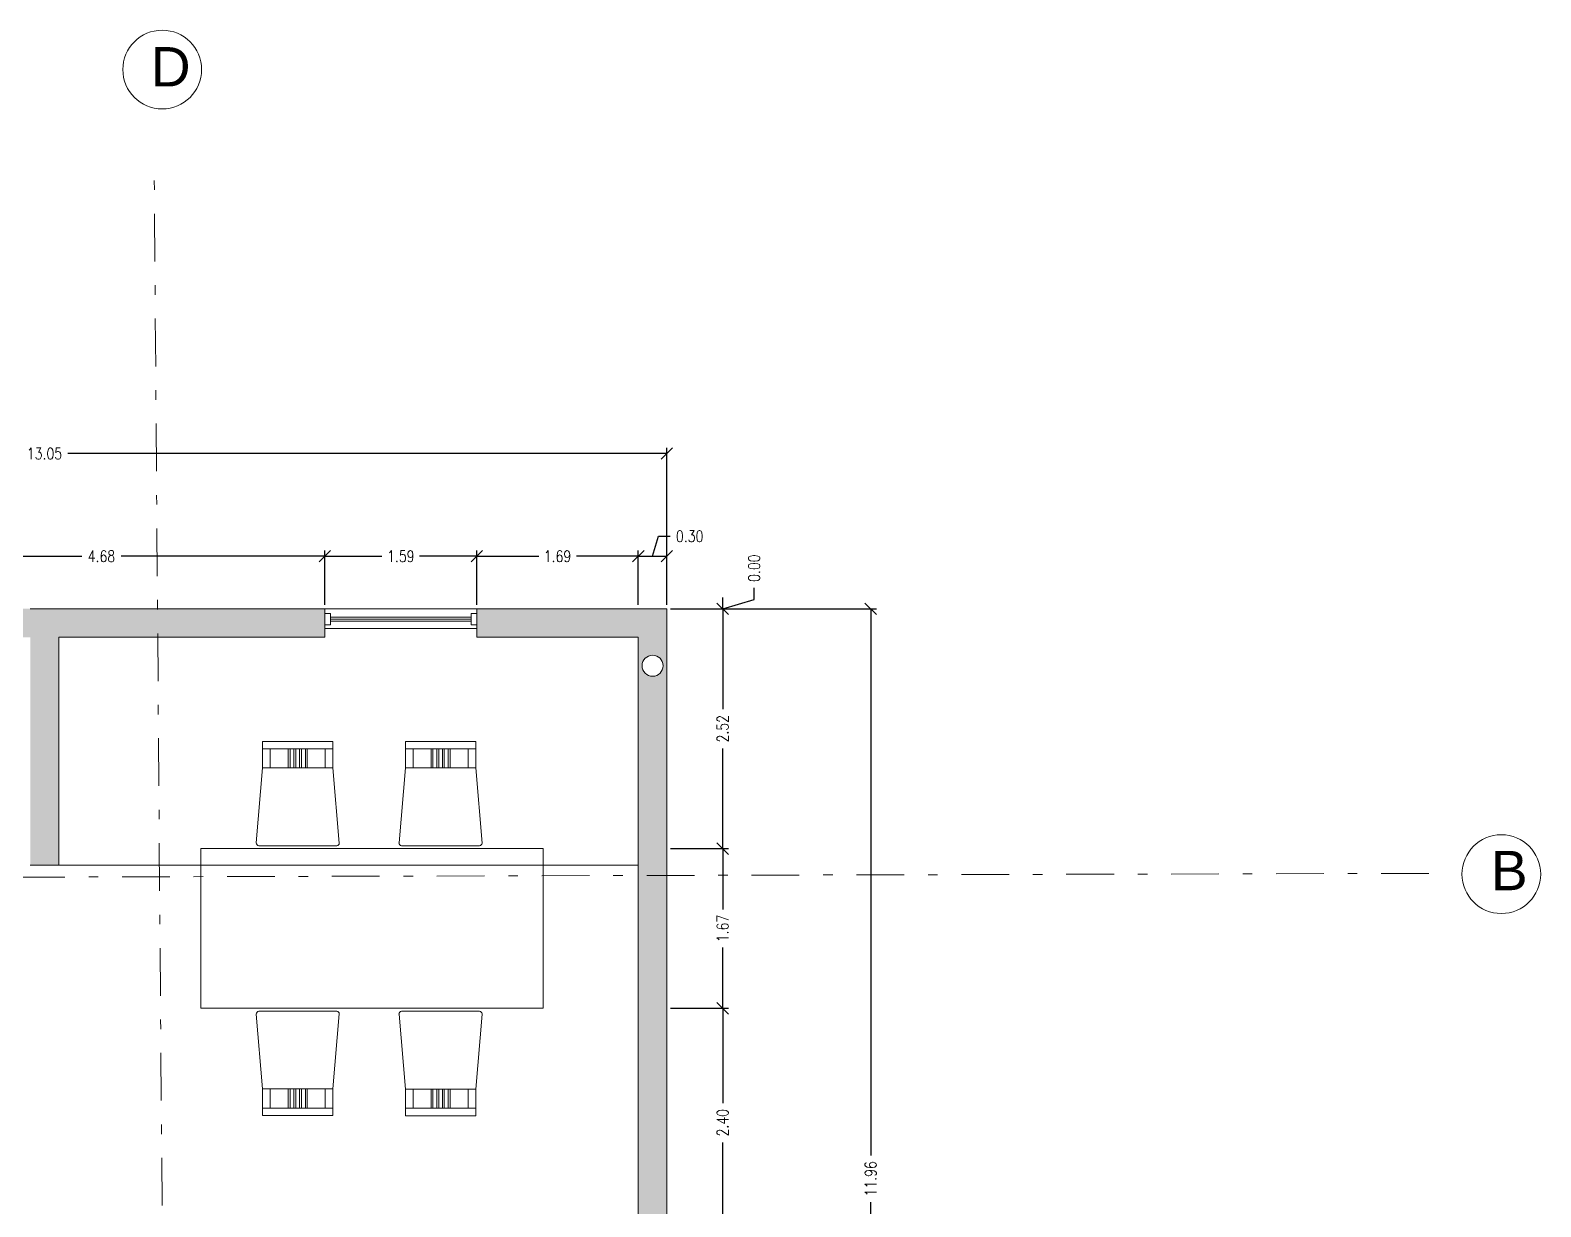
# Model space of a CAD drawing. Header units: inches. Extents: x 2.9 to 69.3, y 3.4 to 29.2.
# Drawn here: x 19.29 to 35.13, y 16.89 to 29.23 of the extents above; entities that cross this region are included whole.
import ezdxf

# ---------------------------------------------------------------- set-up
doc = ezdxf.new("R2010")
doc.units = ezdxf.units.IN
doc.header["$MEASUREMENT"] = 0
doc.linetypes.add('DASHDOT', pattern=[1, 0.5, -0.25, 0, -0.25])
doc.layers.get('DEFPOINTS').update_dxf_attribs({"color": 210})
for name, color, linetype, lineweight in [('A-ANNO-NOTE', 7, 'Continuous', 35), ('A-FLOR-LEVL', 7, 'Continuous', 35), ('A-GLAZ-FULL', 4, 'Continuous', 25), ('A-WALL-FULL-EXTR', 7, 'Continuous', 35)]:
    doc.layers.add(name, color=color, linetype=linetype, lineweight=lineweight)
doc.layers.add('A-ANNO-SCRN', color=30, linetype='Continuous')
doc.styles.add('E-ROMANS', font='romans.shx', dxfattribs={"width": 0.8})
doc.styles.get("Standard").update_dxf_attribs({"font": 'Arial.ttf'})
doc.dimstyles.new('E-0100_ARW_18', dxfattribs={"dimscale": 0.001, "dimtxt": 180, "dimasz": 180, "dimexe": 90, "dimexo": 60, "dimgap": 90, "dimtad": 0, "dimzin": 0, "dimdsep": 46, "dimtxsty": 'E-ROMANS', "dimblk": 'OPEN90', "dimcen": 90, "dimclrd": 256, "dimclre": 256, "dimclrt": 256, "dimadec": 0, "dimazin": 0, "dimtfac": 1, "dimtmove": 1, "dimatfit": 3, "dimldrblk": 'OPEN90', "dimfxl": 1, "dimtfill": 1, "dimtolj": 1, "dimtzin": 0, "dimarcsym": 0})

# ---------------------------------------------------------------- blocks, each defined once
blk = doc.blocks.new('_Oblique')
at = {"color": 0, "linetype": 'ByBlock', "lineweight": -2}
blk.add_line((-0.5, -0.5), (0.5, 0.5), dxfattribs=at)
blk = doc.blocks.new('*D100')
at = {"lineweight": -2, "transparency": 16777216}
for p, q in [((17.693, 23.201), (17.693, 23.772)), ((22.376, 23.201), (22.376, 23.772))]:
    blk.add_line(p, q, dxfattribs=at)
at = {"transparency": 16777216}
for p, q in [((17.693, 23.712), (19.828, 23.712)), ((22.376, 23.712), (20.241, 23.712))]:
    blk.add_line(p, q, dxfattribs=at)
at = {"layer": 'DEFPOINTS', "color": 0, "transparency": 16777216}
for p in [(22.376, 23.712), (17.693, 23.161), (22.376, 23.161)]:
    blk.add_point(p, dxfattribs=at)
at = {"transparency": 16777216, "xscale": 0.12, "yscale": 0.12, "zscale": 0.12, "rotation": 180}
blk.add_blockref('_Oblique', (17.693, 23.712), dxfattribs=at)
at = {"transparency": 16777216, "xscale": 0.12, "yscale": 0.12, "zscale": 0.12}
blk.add_blockref('_Oblique', (22.376, 23.712), dxfattribs=at)
at = {"transparency": 16777216, "insert": (20.034, 23.712), "char_height": 0.12, "attachment_point": 5, "style": 'E-ROMANS', "bg_fill": 3, "box_fill_scale": 1.25, "bg_fill_color": 256, "bg_fill_true_color": 13158600, "bg_fill_transparency": 0}
blk.add_mtext('\\A1;4.68', dxfattribs=at)
blk = doc.blocks.new('_Open90')
at = {"color": 0, "linetype": 'ByBlock', "lineweight": -2}
for p, q in [((0, 0), (-1, 0)), ((-0.5, 0.5), (0, 0)), ((0, 0), (-0.5, -0.5))]:
    blk.add_line(p, q, dxfattribs=at)
blk = doc.blocks.new('*D101')
at = {"lineweight": -2, "transparency": 16777216}
for p, q in [((22.376, 23.201), (22.376, 23.772)), ((23.97, 23.201), (23.97, 23.772))]:
    blk.add_line(p, q, dxfattribs=at)
at = {"transparency": 16777216}
for p, q in [((22.376, 23.712), (22.975, 23.712)), ((23.97, 23.712), (23.37, 23.712))]:
    blk.add_line(p, q, dxfattribs=at)
at = {"layer": 'DEFPOINTS', "color": 0, "transparency": 16777216}
for p in [(23.97, 23.712), (22.376, 23.161), (23.97, 23.161)]:
    blk.add_point(p, dxfattribs=at)
at = {"transparency": 16777216, "xscale": 0.12, "yscale": 0.12, "zscale": 0.12, "rotation": 180}
blk.add_blockref('_Oblique', (22.376, 23.712), dxfattribs=at)
at = {"transparency": 16777216, "xscale": 0.12, "yscale": 0.12, "zscale": 0.12}
blk.add_blockref('_Oblique', (23.97, 23.712), dxfattribs=at)
at = {"transparency": 16777216, "insert": (23.173, 23.712), "char_height": 0.12, "attachment_point": 5, "style": 'E-ROMANS', "bg_fill": 3, "box_fill_scale": 1.25, "bg_fill_color": 256, "bg_fill_true_color": 13158600, "bg_fill_transparency": 0}
blk.add_mtext('\\A1;1.59', dxfattribs=at)
blk = doc.blocks.new('*D102')
at = {"lineweight": -2, "transparency": 16777216}
for p, q in [((23.97, 23.201), (23.97, 23.772)), ((25.663, 23.201), (25.663, 23.772))]:
    blk.add_line(p, q, dxfattribs=at)
at = {"transparency": 16777216}
for p, q in [((23.97, 23.712), (24.619, 23.712)), ((25.663, 23.712), (25.014, 23.712))]:
    blk.add_line(p, q, dxfattribs=at)
at = {"layer": 'DEFPOINTS', "color": 0, "transparency": 16777216}
for p in [(25.663, 23.712), (23.97, 23.161), (25.663, 23.161)]:
    blk.add_point(p, dxfattribs=at)
at = {"transparency": 16777216, "xscale": 0.12, "yscale": 0.12, "zscale": 0.12, "rotation": 180}
blk.add_blockref('_Oblique', (23.97, 23.712), dxfattribs=at)
at = {"transparency": 16777216, "xscale": 0.12, "yscale": 0.12, "zscale": 0.12}
blk.add_blockref('_Oblique', (25.663, 23.712), dxfattribs=at)
at = {"transparency": 16777216, "insert": (24.816, 23.712), "char_height": 0.12, "attachment_point": 5, "style": 'E-ROMANS', "bg_fill": 3, "box_fill_scale": 1.25, "bg_fill_color": 256, "bg_fill_true_color": 13158600, "bg_fill_transparency": 0}
blk.add_mtext('\\A1;1.69', dxfattribs=at)
blk = doc.blocks.new('*D103')
at = {"transparency": 16777216}
for p, q in [((25.813, 23.712), (25.876, 23.922)), ((25.876, 23.922), (25.996, 23.922)), ((25.663, 23.712), (25.962, 23.712))]:
    blk.add_line(p, q, dxfattribs=at)
at = {"lineweight": -2, "transparency": 16777216}
for p, q in [((25.663, 23.201), (25.663, 23.772)), ((25.962, 23.201), (25.962, 23.772))]:
    blk.add_line(p, q, dxfattribs=at)
at = {"layer": 'DEFPOINTS', "color": 0, "transparency": 16777216}
for p in [(25.962, 23.712), (25.663, 23.161), (25.962, 23.161)]:
    blk.add_point(p, dxfattribs=at)
at = {"transparency": 16777216, "xscale": 0.12, "yscale": 0.12, "zscale": 0.12, "rotation": 180}
blk.add_blockref('_Oblique', (25.663, 23.712), dxfattribs=at)
at = {"transparency": 16777216, "insert": (26.202, 23.922), "char_height": 0.12, "attachment_point": 5, "style": 'E-ROMANS', "bg_fill": 3, "box_fill_scale": 1.25, "bg_fill_color": 256, "bg_fill_true_color": 13158600, "bg_fill_transparency": 0}
blk.add_mtext('\\A1;0.30', dxfattribs=at)
at = {"transparency": 16777216, "xscale": 0.12, "yscale": 0.12, "zscale": 0.12}
blk.add_blockref('_Oblique', (25.962, 23.712), dxfattribs=at)
blk = doc.blocks.new('*D104')
at = {"lineweight": -2, "transparency": 16777216}
for p, q in [((12.911, 23.201), (12.911, 24.849)), ((25.962, 23.201), (25.962, 24.849))]:
    blk.add_line(p, q, dxfattribs=at)
at = {"transparency": 16777216}
for p, q in [((12.911, 24.789), (19.192, 24.789)), ((25.962, 24.789), (19.682, 24.789))]:
    blk.add_line(p, q, dxfattribs=at)
at = {"layer": 'DEFPOINTS', "color": 0, "transparency": 16777216}
for p in [(25.962, 24.789), (12.911, 23.161), (25.962, 23.161)]:
    blk.add_point(p, dxfattribs=at)
at = {"transparency": 16777216, "xscale": 0.12, "yscale": 0.12, "zscale": 0.12, "rotation": 180}
blk.add_blockref('_Oblique', (12.911, 24.789), dxfattribs=at)
at = {"transparency": 16777216, "xscale": 0.12, "yscale": 0.12, "zscale": 0.12}
blk.add_blockref('_Oblique', (25.962, 24.789), dxfattribs=at)
at = {"transparency": 16777216, "insert": (19.437, 24.789), "char_height": 0.12, "attachment_point": 5, "style": 'E-ROMANS', "bg_fill": 3, "box_fill_scale": 1.25, "bg_fill_color": 256, "bg_fill_true_color": 13158600, "bg_fill_transparency": 0}
blk.add_mtext('\\A1;13.05', dxfattribs=at)
blk = doc.blocks.new('*D105')
at = {"transparency": 16777216}
for p, q in [((26.878, 23.26), (26.878, 23.38)), ((26.548, 23.161), (26.548, 23.281)), ((26.548, 23.161), (26.878, 23.26)), ((26.548, 23.161), (26.548, 23.041))]:
    blk.add_line(p, q, dxfattribs=at)
at = {"lineweight": -2, "transparency": 16777216}
blk.add_line((26.002, 23.161), (26.608, 23.161), dxfattribs=at)
blk.add_line((26.002, 23.161), (26.608, 23.161), dxfattribs=at)
at = {"layer": 'DEFPOINTS', "color": 0, "transparency": 16777216}
for p in [(25.962, 23.161), (25.962, 23.161), (26.548, 23.161)]:
    blk.add_point(p, dxfattribs=at)
at = {"transparency": 16777216, "xscale": 0.12, "yscale": 0.12, "zscale": 0.12}
for rotation in [90, 270]:
    blk.add_blockref('_Oblique', (26.548, 23.161), dxfattribs=dict(at, rotation=rotation))
at = {"transparency": 16777216, "insert": (26.878, 23.587), "char_height": 0.12, "attachment_point": 5, "rotation": 90, "style": 'E-ROMANS', "bg_fill": 3, "box_fill_scale": 1.25, "bg_fill_color": 256, "bg_fill_true_color": 13158600, "bg_fill_transparency": 0}
blk.add_mtext('\\A1;0.00', dxfattribs=at)
blk = doc.blocks.new('*D106')
at = {"lineweight": -2, "transparency": 16777216}
for p, q in [((26.002, 23.161), (26.608, 23.161)), ((26.002, 20.646), (26.608, 20.646))]:
    blk.add_line(p, q, dxfattribs=at)
at = {"transparency": 16777216}
for p, q in [((26.548, 23.161), (26.548, 22.11)), ((26.548, 20.646), (26.548, 21.697))]:
    blk.add_line(p, q, dxfattribs=at)
at = {"layer": 'DEFPOINTS', "color": 0, "transparency": 16777216}
for p in [(25.962, 23.161), (25.962, 20.646), (26.548, 20.646)]:
    blk.add_point(p, dxfattribs=at)
at = {"transparency": 16777216, "xscale": 0.12, "yscale": 0.12, "zscale": 0.12}
for p, rotation in [((26.548, 23.161), 90), ((26.548, 20.646), 270)]:
    blk.add_blockref('_Oblique', p, dxfattribs=dict(at, rotation=rotation))
at = {"transparency": 16777216, "insert": (26.548, 21.903), "char_height": 0.12, "attachment_point": 5, "rotation": 90, "style": 'E-ROMANS', "bg_fill": 3, "box_fill_scale": 1.25, "bg_fill_color": 256, "bg_fill_true_color": 13158600, "bg_fill_transparency": 0}
blk.add_mtext('\\A1;2.52', dxfattribs=at)
blk = doc.blocks.new('*D107')
at = {"lineweight": -2, "transparency": 16777216}
for p, q in [((26.002, 20.646), (26.608, 20.646)), ((26.002, 18.972), (26.608, 18.972))]:
    blk.add_line(p, q, dxfattribs=at)
at = {"transparency": 16777216}
for p, q in [((26.548, 20.646), (26.548, 20.008)), ((26.548, 18.972), (26.548, 19.609))]:
    blk.add_line(p, q, dxfattribs=at)
at = {"layer": 'DEFPOINTS', "color": 0, "transparency": 16777216}
for p in [(25.962, 20.646), (25.962, 18.972), (26.548, 18.972)]:
    blk.add_point(p, dxfattribs=at)
at = {"transparency": 16777216, "xscale": 0.12, "yscale": 0.12, "zscale": 0.12}
for p, rotation in [((26.548, 20.646), 90), ((26.548, 18.972), 270)]:
    blk.add_blockref('_Oblique', p, dxfattribs=dict(at, rotation=rotation))
at = {"transparency": 16777216, "insert": (26.548, 19.809), "char_height": 0.12, "attachment_point": 5, "rotation": 90, "style": 'E-ROMANS', "bg_fill": 3, "box_fill_scale": 1.25, "bg_fill_color": 256, "bg_fill_true_color": 13158600, "bg_fill_transparency": 0}
blk.add_mtext('\\A1;1.67', dxfattribs=at)
blk = doc.blocks.new('*D108')
at = {"lineweight": -2, "transparency": 16777216}
for p, q in [((26.002, 18.972), (26.608, 18.972)), ((26.002, 16.572), (26.608, 16.572))]:
    blk.add_line(p, q, dxfattribs=at)
at = {"transparency": 16777216}
for p, q in [((26.548, 18.972), (26.548, 17.978)), ((26.548, 16.572), (26.548, 17.566))]:
    blk.add_line(p, q, dxfattribs=at)
at = {"layer": 'DEFPOINTS', "color": 0, "transparency": 16777216}
for p in [(25.962, 18.972), (25.962, 16.572), (26.548, 16.572)]:
    blk.add_point(p, dxfattribs=at)
at = {"transparency": 16777216, "xscale": 0.12, "yscale": 0.12, "zscale": 0.12}
for p, rotation in [((26.548, 18.972), 90), ((26.548, 16.572), 270)]:
    blk.add_blockref('_Oblique', p, dxfattribs=dict(at, rotation=rotation))
at = {"transparency": 16777216, "insert": (26.548, 17.772), "char_height": 0.12, "attachment_point": 5, "rotation": 90, "style": 'E-ROMANS', "bg_fill": 3, "box_fill_scale": 1.25, "bg_fill_color": 256, "bg_fill_true_color": 13158600, "bg_fill_transparency": 0}
blk.add_mtext('\\A1;2.40', dxfattribs=at)
blk = doc.blocks.new('*D116')
at = {"lineweight": -2, "transparency": 16777216}
for p, q in [((26.002, 23.161), (28.16, 23.161)), ((26.002, 11.206), (28.16, 11.206))]:
    blk.add_line(p, q, dxfattribs=at)
at = {"transparency": 16777216}
for p, q in [((28.1, 23.161), (28.1, 17.429)), ((28.1, 11.206), (28.1, 16.939))]:
    blk.add_line(p, q, dxfattribs=at)
at = {"layer": 'DEFPOINTS', "color": 0, "transparency": 16777216}
for p in [(25.962, 23.161), (25.962, 11.206), (28.1, 11.206)]:
    blk.add_point(p, dxfattribs=at)
at = {"transparency": 16777216, "xscale": 0.12, "yscale": 0.12, "zscale": 0.12}
for p, rotation in [((28.1, 23.161), 90), ((28.1, 11.206), 270)]:
    blk.add_blockref('_Oblique', p, dxfattribs=dict(at, rotation=rotation))
at = {"transparency": 16777216, "insert": (28.1, 17.184), "char_height": 0.12, "attachment_point": 5, "rotation": 90, "style": 'E-ROMANS', "bg_fill": 3, "box_fill_scale": 1.25, "bg_fill_color": 256, "bg_fill_true_color": 13158600, "bg_fill_transparency": 0}
blk.add_mtext('\\A1;11.96', dxfattribs=at)

msp = doc.modelspace()

# ---------------------------------------------------------------- hatches: boundary and pattern name
at = {"layer": 'A-ANNO-SCRN'}
h = msp.add_hatch(color=256, dxfattribs=at)
h.dxf.hatch_style = 1
h.set_gradient(color1=(51, 51, 51), color2=(51, 51, 51), tint=1)
h.paths.add_polyline_path([(25.663, 14.196), (21.182, 14.196), (21.183, 14.076), (21.186, 14.076), (21.186, 13.896), (25.663, 13.896)])
h.paths.add_polyline_path([(25.962, 20.324), (25.663, 20.323), (25.663, 16.052), (25.962, 16.052)])
h.paths.add_polyline_path([(25.962, 23.161), (23.97, 23.161), (23.97, 22.863), (25.663, 22.863), (25.663, 20.323), (25.962, 20.324)])
h.paths.add_polyline_path([(25.703, 22.564, -1), (25.922, 22.564, -1)], flags=16)
h.paths.add_polyline_path([(22.376, 23.161), (20.728, 23.161), (20.728, 22.863), (22.376, 22.863)])
h.paths.add_polyline_path([(20.728, 23.161), (19.586, 23.161), (19.287, 23.161), (18.132, 23.161), (18.132, 22.863), (19.088, 22.863), (19.287, 22.863), (19.287, 20.472), (19.586, 20.472), (19.586, 22.863), (20.728, 22.863)])
h.paths.add_polyline_path([(16.099, 23.161), (12.911, 23.161), (12.911, 20.31), (13.21, 20.311), (13.21, 22.863), (16.099, 22.863)])
h.paths.add_polyline_path([(13.17, 22.564, -1), (12.951, 22.564, -1)], flags=16)
h.paths.add_polyline_path([(18.132, 23.161), (17.693, 23.161), (17.693, 22.863), (18.132, 22.863)])

# ---------------------------------------------------------------- linework, layer by layer
at = {"color": 0, "lineweight": 9}
for p, q in [((22.376, 23.161), (22.376, 22.863)), ((23.97, 23.161), (23.97, 22.863)), ((19.586, 22.863), (22.376, 22.863)), ((23.97, 22.863), (25.663, 22.863))]:
    msp.add_line(p, q, dxfattribs=at)
at = {"color": 0, "lineweight": 5}
for p, q in [((21.723, 21.691), (22.461, 21.691)), ((21.803, 21.492), (21.803, 21.691)), ((21.992, 21.492), (21.992, 21.691)), ((22.012, 21.492), (22.012, 21.691)), ((22.052, 21.492), (22.052, 21.691)), ((22.072, 21.492), (22.072, 21.691)), ((22.112, 21.492), (22.112, 21.691)), ((22.132, 21.492), (22.132, 21.691)), ((22.172, 21.492), (22.172, 21.691)), ((22.192, 21.492), (22.192, 21.691)), ((22.381, 21.492), (22.381, 21.691)), ((23.221, 21.691), (23.958, 21.691)), ((23.301, 21.492), (23.301, 21.691)), ((23.49, 21.492), (23.49, 21.691)), ((23.51, 21.492), (23.51, 21.691)), ((23.55, 21.492), (23.55, 21.691)), ((23.57, 21.492), (23.57, 21.691)), ((23.609, 21.492), (23.609, 21.691)), ((23.629, 21.492), (23.629, 21.691)), ((23.669, 21.492), (23.669, 21.691)), ((23.689, 21.492), (23.689, 21.691)), ((23.878, 21.492), (23.878, 21.691)), ((21.656, 20.706), (21.723, 21.492)), ((21.723, 21.492), (22.461, 21.492)), ((22.461, 21.492), (22.528, 20.704)), ((23.154, 20.706), (23.221, 21.492)), ((23.221, 21.492), (23.958, 21.492)), ((23.958, 21.492), (24.025, 20.705)), ((21.684, 20.675), (22.5, 20.675)), ((23.182, 20.675), (23.998, 20.675)), ((19.586, 20.472), (25.663, 20.472)), ((21.656, 18.912), (21.723, 18.126)), ((21.684, 18.943), (22.5, 18.943)), ((22.461, 18.126), (22.528, 18.913)), ((23.154, 18.911), (23.221, 18.125)), ((23.182, 18.942), (23.998, 18.942)), ((23.958, 18.125), (24.025, 18.912)), ((21.723, 18.126), (22.461, 18.126)), ((21.803, 18.126), (21.803, 17.926)), ((21.992, 18.126), (21.992, 17.926)), ((22.012, 18.126), (22.012, 17.926)), ((22.052, 18.126), (22.052, 17.926)), ((22.072, 18.126), (22.072, 17.926)), ((22.112, 18.126), (22.112, 17.926)), ((22.132, 18.126), (22.132, 17.926)), ((22.172, 18.126), (22.172, 17.926)), ((22.192, 18.126), (22.192, 17.926)), ((22.381, 18.126), (22.381, 17.926)), ((23.221, 18.125), (23.958, 18.125)), ((23.301, 18.125), (23.301, 17.926)), ((23.49, 18.125), (23.49, 17.926)), ((23.51, 18.125), (23.51, 17.926)), ((23.55, 18.125), (23.55, 17.926)), ((23.57, 18.125), (23.57, 17.926)), ((23.609, 18.125), (23.609, 17.926)), ((23.629, 18.125), (23.629, 17.926)), ((23.669, 18.125), (23.669, 17.926)), ((23.689, 18.125), (23.689, 17.926)), ((23.878, 18.125), (23.878, 17.926)), ((21.723, 17.926), (22.461, 17.926)), ((23.221, 17.926), (23.958, 17.926))]:
    msp.add_line(p, q, dxfattribs=at)
for points in [[(21.723, 21.492), (21.723, 21.771), (22.461, 21.771), (22.461, 21.492)], [(23.221, 21.492), (23.221, 21.771), (23.958, 21.771), (23.958, 21.492)], [(21.077, 20.646), (24.664, 20.646), (24.664, 18.972), (21.077, 18.972), (21.077, 20.646)], [(21.723, 18.126), (21.723, 17.847), (22.461, 17.847), (22.461, 18.126)], [(23.221, 18.125), (23.221, 17.846), (23.958, 17.846), (23.958, 18.125)]]:
    msp.add_lwpolyline(points, dxfattribs=at)
for centre, start, end in [((21.69, 20.708), 183.7254, 260.454), ((22.495, 20.708), 279.546, 354.0375), ((23.187, 20.708), 183.7254, 260.454), ((23.992, 20.708), 279.546, 354.0375), ((21.69, 18.909), 99.546, 176.2746), ((22.495, 18.909), 5.9625, 80.454), ((23.187, 18.909), 99.546, 176.2746), ((23.992, 18.909), 5.9625, 80.454)]:
    msp.add_arc(centre, 0.0335, start, end, dxfattribs=at)
at = {"layer": 'A-ANNO-NOTE', "color": 2, "linetype": 'DASHDOT', "lineweight": 5}
for p, q in [((20.728, 9.204), (20.587, 27.788)), ((33.951, 20.387), (5.077, 20.309))]:
    msp.add_line(p, q, dxfattribs=at)
at = {"layer": 'A-ANNO-NOTE', "color": 2, "lineweight": 9}
for centre in [(20.671, 28.815), (34.712, 20.379)]:
    msp.add_circle(centre, 0.413, dxfattribs=at)
at = {"layer": 'A-FLOR-LEVL', "color": 0, "lineweight": 9}
for p, q in [((19.586, 23.161), (25.962, 23.161)), ((23.97, 22.953), (22.376, 22.953))]:
    msp.add_line(p, q, dxfattribs=at)
msp.add_circle((25.813, 22.564), 0.11, dxfattribs=at)
at = {"layer": 'A-GLAZ-FULL', "color": 0, "lineweight": 9}
for p, q in [((22.376, 23.112), (22.435, 23.112)), ((22.376, 22.993), (22.435, 22.993)), ((22.435, 23.072), (23.91, 23.072)), ((22.435, 23.052), (23.91, 23.052)), ((22.435, 23.032), (23.91, 23.032)), ((23.91, 23.112), (23.97, 23.112)), ((23.91, 22.993), (23.97, 22.993))]:
    msp.add_line(p, q, dxfattribs=at)
at = {"layer": 'A-GLAZ-FULL', "color": 0, "lineweight": 9, "ltscale": 0.001}
for p, q in [((22.435, 23.112), (22.435, 22.993)), ((23.91, 23.112), (23.91, 22.993))]:
    msp.add_line(p, q, dxfattribs=at)
at = {"layer": 'A-WALL-FULL-EXTR', "color": 0, "lineweight": 9}
for p, q in [((19.287, 23.161), (19.586, 23.161)), ((25.962, 11.206), (25.962, 23.161)), ((19.586, 20.472), (19.586, 22.863)), ((25.663, 11.206), (25.663, 22.863)), ((19.287, 20.472), (19.586, 20.472))]:
    msp.add_line(p, q, dxfattribs=at)

# ---------------------------------------------------------------- texts
at = {"layer": 'A-ANNO-NOTE', "color": 2, "lineweight": 9, "char_height": 0.413, "attachment_point": 1}
for s, insert in [('D', (20.552, 29.051)), ('B', (34.603, 20.623))]:
    msp.add_mtext_dynamic_manual_height_columns(s, width=2.13344, gutter_width=1, heights=[0], dxfattribs=dict(at, insert=insert))

# ---------------------------------------------------------------- next in the draw order: dimensions: what is measured, and where the dimension line sits
dim = msp.add_linear_dim(base=(22.376, 23.712), p1=(17.693, 23.161), p2=(22.376, 23.161), dimstyle='E-0100_ARW_18', override={"dimtxt": 120, "dimasz": 120, "dimexe": 60, "dimexo": 40, "dimgap": 60, "dimblk": 'Oblique', "dimcen": 60, "dimlwd": 65535})
dim.commit()
dim.dimension.update_dxf_attribs({"geometry": '*D100', "text_midpoint": (20.034, 23.712)})

# ---------------------------------------------------------------- next in the draw order: dimensions: what is measured, and where the dimension line sits
dim = msp.add_linear_dim(base=(23.97, 23.712), p1=(22.376, 23.161), p2=(23.97, 23.161), dimstyle='E-0100_ARW_18', override={"dimtxt": 120, "dimasz": 120, "dimexe": 60, "dimexo": 40, "dimgap": 60, "dimblk": 'Oblique', "dimcen": 60, "dimlwd": 65535})
dim.commit()
dim.dimension.update_dxf_attribs({"geometry": '*D101', "text_midpoint": (23.173, 23.712)})

# ---------------------------------------------------------------- next in the draw order: dimensions: what is measured, and where the dimension line sits
dim = msp.add_linear_dim(base=(25.663, 23.712), p1=(23.97, 23.161), p2=(25.663, 23.161), dimstyle='E-0100_ARW_18', override={"dimtxt": 120, "dimasz": 120, "dimexe": 60, "dimexo": 40, "dimgap": 60, "dimblk": 'Oblique', "dimcen": 60, "dimlwd": 65535})
dim.commit()
dim.dimension.update_dxf_attribs({"geometry": '*D102', "text_midpoint": (24.816, 23.712)})

# ---------------------------------------------------------------- next in the draw order: dimensions: what is measured, and where the dimension line sits
dim = msp.add_linear_dim(base=(25.962, 23.712), p1=(25.663, 23.161), p2=(25.962, 23.161), dimstyle='E-0100_ARW_18', override={"dimtxt": 120, "dimasz": 120, "dimexe": 60, "dimexo": 40, "dimgap": 60, "dimblk": 'Oblique', "dimcen": 60, "dimlwd": 65535})
dim.commit()
dim.dimension.update_dxf_attribs({"geometry": '*D103', "text_midpoint": (26.056, 23.922)})

# ---------------------------------------------------------------- next in the draw order: dimensions: what is measured, and where the dimension line sits
dim = msp.add_aligned_dim(p1=(12.911, 23.161), p2=(25.962, 23.161), distance=1.628, dimstyle='E-0100_ARW_18', override={"dimtxt": 120, "dimasz": 120, "dimexe": 60, "dimexo": 40, "dimgap": 60, "dimblk": 'Oblique', "dimcen": 60, "dimlwd": 65535})
dim.commit()
dim.dimension.update_dxf_attribs({"geometry": '*D104', "text_midpoint": (19.437, 24.789)})

# ---------------------------------------------------------------- next in the draw order: dimensions: what is measured, and where the dimension line sits
dim = msp.add_linear_dim(base=(26.548096805, 23.161433709), p1=(25.962151996, 23.161433709), p2=(25.962151996, 23.161433709), angle=90, dimstyle='E-0100_ARW_18', override={"dimtxt": 120, "dimasz": 120, "dimexe": 60, "dimexo": 40, "dimgap": 60, "dimblk": 'Oblique', "dimcen": 60, "dimlwd": 65535})
dim.commit()
dim.dimension.update_dxf_attribs({"geometry": '*D105', "text_midpoint": (26.878096805, 23.440433709)})

# ---------------------------------------------------------------- next in the draw order: dimensions: what is measured, and where the dimension line sits
dim = msp.add_linear_dim(base=(26.5481, 20.6455), p1=(25.9622, 23.1614), p2=(25.9622, 20.6455), angle=90, dimstyle='E-0100_ARW_18', override={"dimtxt": 120, "dimasz": 120, "dimexe": 60, "dimexo": 40, "dimgap": 60, "dimblk": 'Oblique', "dimcen": 60, "dimlwd": 65535})
dim.commit()
dim.dimension.update_dxf_attribs({"geometry": '*D106', "text_midpoint": (26.5481, 21.9035)})

# ---------------------------------------------------------------- next in the draw order: dimensions: what is measured, and where the dimension line sits
dim = msp.add_linear_dim(base=(26.548, 18.972), p1=(25.962, 20.646), p2=(25.962, 18.972), angle=90, dimstyle='E-0100_ARW_18', override={"dimtxt": 120, "dimasz": 120, "dimexe": 60, "dimexo": 40, "dimgap": 60, "dimblk": 'Oblique', "dimcen": 60, "dimlwd": 65535})
dim.commit()
dim.dimension.update_dxf_attribs({"geometry": '*D107', "text_midpoint": (26.548, 19.809)})

# ---------------------------------------------------------------- next in the draw order: dimensions: what is measured, and where the dimension line sits
dim = msp.add_linear_dim(base=(26.548, 16.572), p1=(25.962, 18.972), p2=(25.962, 16.572), angle=90, dimstyle='E-0100_ARW_18', override={"dimtxt": 120, "dimasz": 120, "dimexe": 60, "dimexo": 40, "dimgap": 60, "dimblk": 'Oblique', "dimcen": 60, "dimlwd": 65535})
dim.commit()
dim.dimension.update_dxf_attribs({"geometry": '*D108', "text_midpoint": (26.548, 17.772)})

# ---------------------------------------------------------------- next in the draw order: dimensions: what is measured, and where the dimension line sits
dim = msp.add_linear_dim(base=(28.10046, 11.20635), p1=(25.96215, 23.16143), p2=(25.96215, 11.20635), angle=90, dimstyle='E-0100_ARW_18', override={"dimtxt": 120, "dimasz": 120, "dimexe": 60, "dimexo": 40, "dimgap": 60, "dimblk": 'Oblique', "dimcen": 60, "dimlwd": 65535})
dim.commit()
dim.dimension.update_dxf_attribs({"geometry": '*D116', "text_midpoint": (28.10046, 17.18389)})

doc.saveas('drawing.dxf')
